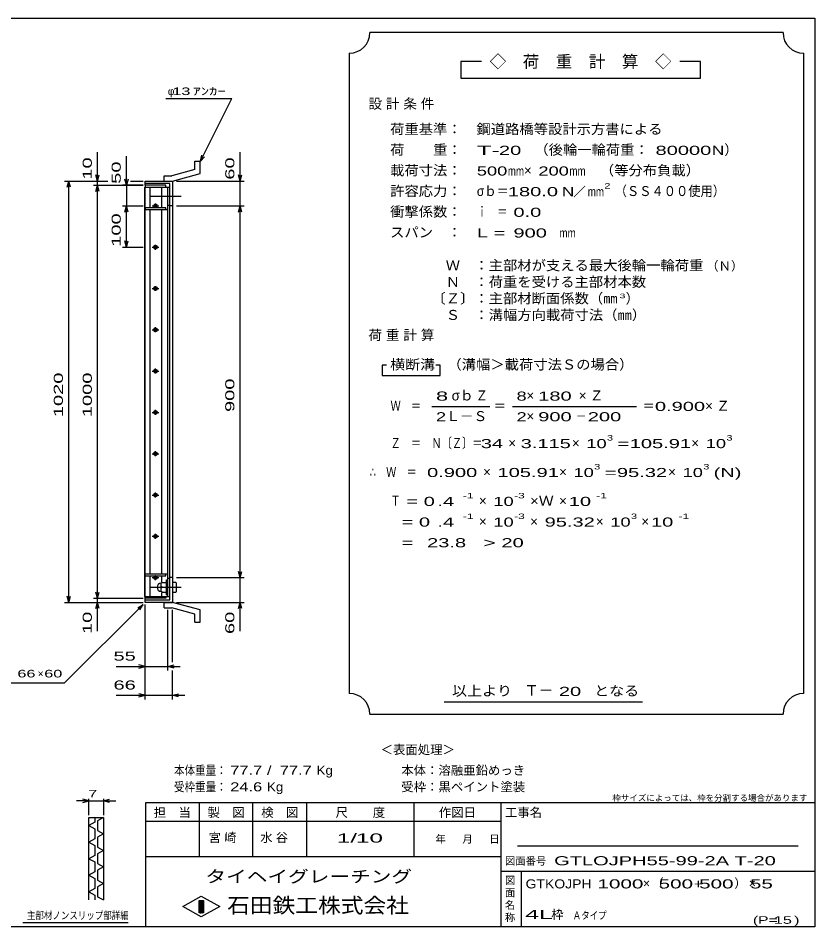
# Model space of a CAD drawing. Units: millimetres, scale not verified. Extents: x -1820 to 1731, y -1282 to 1054.
# Drawn here: x -197 to 1731, y -1146 to 1054 of the extents above; entities that cross this region are included whole.
import ezdxf
from ezdxf.enums import TextEntityAlignment as Align

# ---------------------------------------------------------------- set-up
doc = ezdxf.new("R2010")
doc.units = ezdxf.units.MM
doc.header["$LTSCALE"] = 10
doc.linetypes.add('CHAIN', pattern=[18.5, 12, -1.5, 3.5, -1.5])
for name, color, linetype, lineweight in [('0_2', 150, 'Continuous', 25), ('16', 3, 'Continuous', 25), ('19', 6, 'Continuous', 25), ('22', 4, 'Continuous', 25), ('32', 4, 'Continuous', 25)]:
    doc.layers.add(name, color=color, linetype=linetype, lineweight=lineweight)
doc.styles.add('ベクトル', font='')
doc.styles.get('ベクトル').set_extended_font_data('ベクトル')

msp = doc.modelspace()

# ---------------------------------------------------------------- linework, layer by layer
at = {"layer": '0_2'}
for p, q in [((-1729, 1053.5), (1731, 1053.5)), ((1731, 1053.5), (1731, -1146.5)), ((1731, -846.5), (111, -846.5)), ((111, -846.5), (111, -1146.5)), ((241, -846.5), (241, -976.5)), ((371, -976.5), (371, -846.5)), ((501, -846.5), (501, -976.5)), ((761, -976.5), (761, -846.5)), ((971, -846.5), (971, -1146.5)), ((971, -891.5), (111, -891.5)), ((1691, -951.5), (1011, -951.5)), ((111, -976.5), (971, -976.5)), ((971, -1011.5), (1731, -1011.5)), ((1021, -1146.5), (1021, -1011.5)), ((201, -1097.5), (246, -1072.5)), ((246, -1072.5), (291, -1097.5)), ((246, -1122.5), (201, -1097.5)), ((241, -1082.5), (251, -1082.5)), ((241, -1112.5), (241, -1082.5)), ((241, -1082.5), (243, -1082.5)), ((243, -1082.5), (243, -1112.5)), ((245, -1112.5), (245, -1082.5)), ((245, -1082.5), (247, -1082.5)), ((291, -1097.5), (246, -1122.5)), ((247, -1082.5), (247, -1112.5)), ((249, -1112.5), (249, -1082.5)), ((249, -1082.5), (251, -1082.5)), ((251, -1082.5), (251, -1112.5)), ((251, -1082.5), (251, -1112.5)), ((251, -1112.5), (241, -1112.5)), ((243, -1112.5), (245, -1112.5)), ((247, -1112.5), (249, -1112.5)), ((1731, -1146.5), (-1729, -1146.5))]:
    msp.add_line(p, q, dxfattribs=at)
at = {"layer": '16'}
for p, q in [((109.3, -346.5), (109.3, 644.5)), ((109.3, 644.5), (110, 644.5)), ((160, 649), (110, 649)), ((110, 649), (110, 644.5)), ((110, 644.5), (160, 644.5)), ((110, -346.5), (110, 644.5)), ((110, 644.5), (165, 644.5)), ((122.5, 594.5), (122.5, 644.5)), ((150.5, 594.5), (150.5, 644.5)), ((160, 644.5), (160, 649)), ((165, -346.5), (165, 644.5)), ((165, 644.5), (170, 644.5)), ((170, 600.5), (170, 644.5)), ((110, 594.5), (110, 590)), ((160, 594.5), (110, 594.5)), ((127, 599), (143, 599)), ((133, 602), (137, 602)), ((133, 596), (137, 596)), ((135, 594.5), (135, 605)), ((160, 590), (160, 594.5)), ((165, 600.5), (170, 600.5)), ((110, 590), (165, 590)), ((122.5, -292), (122.5, 590)), ((150.5, -292), (150.5, 590)), ((127, 499), (143, 499)), ((133, 502), (137, 502)), ((133, 496), (137, 496)), ((135, 493), (135, 505)), ((127, 399), (143, 399)), ((133, 402), (137, 402)), ((133, 396), (137, 396)), ((135, 393), (135, 405)), ((127, 299), (143, 299)), ((133, 302), (137, 302)), ((133, 296), (137, 296)), ((135, 293), (135, 305)), ((127, 199), (143, 199)), ((133, 202), (137, 202)), ((135, 193), (135, 205)), ((133, 196), (137, 196)), ((127, 99), (143, 99)), ((133, 102), (137, 102)), ((133, 96), (137, 96)), ((135, 93), (135, 105)), ((133, 2), (137, 2)), ((135, -7), (135, 5)), ((127, -1), (143, -1)), ((133, -4), (137, -4)), ((127, -101), (143, -101)), ((133, -98), (137, -98)), ((133, -104), (137, -104)), ((135, -107), (135, -95)), ((133, -198), (137, -198)), ((135, -207), (135, -195)), ((127, -201), (143, -201)), ((133, -204), (137, -204)), ((110, -296.5), (110, -292)), ((110, -292), (165, -292)), ((110, -296.5), (160, -296.5)), ((122.5, -346.5), (122.5, -296.5)), ((127, -301), (143, -301)), ((133, -298), (137, -298)), ((133, -304), (137, -304)), ((135, -307), (135, -296.5)), ((150.5, -311.5), (150.5, -296.5)), ((160, -296.5), (160, -292)), ((162, -343), (162, -306)), ((162, -306), (165, -306)), ((165, -302.5), (170, -302.5)), ((165, -343), (165, -306)), ((170, -346.5), (170, -302.5)), ((151, -312.5), (149, -314.5)), ((149, -334.5), (149, -314.5)), ((151, -324.5), (149, -322.5)), ((151, -324.5), (149, -326.5)), ((151, -312.5), (160, -312.5)), ((151, -324.5), (160, -324.5)), ((162, -314.5), (160, -312.5)), ((160, -324.5), (162, -322.5)), ((162, -326.5), (160, -324.5)), ((109.3, -346.5), (110, -346.5)), ((110, -346.5), (160, -346.5)), ((110, -351), (110, -346.5)), ((110, -346.5), (165, -346.5)), ((160, -351), (110, -351)), ((151, -336.5), (149, -334.5)), ((150.5, -346.5), (150.5, -337.5)), ((151, -336.5), (160, -336.5)), ((160, -336.5), (162, -334.5)), ((160, -346.5), (160, -351)), ((162, -343), (165, -343)), ((165, -346.5), (170, -346.5))]:
    msp.add_line(p, q, dxfattribs=at)
at = {"layer": '16', "linetype": 'CHAIN'}
for p, q in [((122, 622.5), (197, 622.5)), ((122, -324.5), (197, -324.5))]:
    msp.add_line(p, q, dxfattribs=at)
at = {"layer": '16'}
for centre, radius, start, end in [((133, 599), 3, 90, 270), ((135, 599), 4, 46.6, 133.4), ((135, 599), 4, 226.6, 313.4), ((137, 599), 3, 270, 90), ((133, 499), 3, 90, 270), ((135, 499), 4, 46.6, 133.4), ((135, 499), 4, 226.6, 313.4), ((137, 499), 3, 270, 90), ((133, 399), 3, 90, 270), ((135, 399), 4, 46.6, 133.4), ((135, 399), 4, 226.6, 313.4), ((137, 399), 3, 270, 90), ((133, 299), 3, 90, 270), ((135, 299), 4, 46.6, 133.4), ((135, 299), 4, 226.6, 313.4), ((137, 299), 3, 270, 90), ((133, 199), 3, 90, 270), ((135, 199), 4, 46.6, 133.4), ((137, 199), 3, 270, 90), ((135, 199), 4, 226.6, 313.4), ((133, 99), 3, 90, 270), ((135, 99), 4, 46.6, 133.4), ((135, 99), 4, 226.6, 313.4), ((137, 99), 3, 270, 90), ((133, -1), 3, 90, 270), ((135, -1), 4, 46.6, 133.4), ((137, -1), 3, 270, 90), ((135, -1), 4, 226.6, 313.4), ((133, -101), 3, 90, 270), ((135, -101), 4, 46.6, 133.4), ((135, -101), 4, 226.6, 313.4), ((137, -101), 3, 270, 90), ((133, -201), 3, 90, 270), ((135, -201), 4, 46.6, 133.4), ((137, -201), 3, 270, 90), ((135, -201), 4, 226.6, 313.4), ((133, -301), 3, 90, 270), ((135, -301), 4, 46.6, 133.4), ((135, -301), 4, 226.6, 313.4), ((137, -301), 3, 270, 90), ((149, -324.5), 10, 90, 270)]:
    msp.add_arc(centre, radius, start, end, dxfattribs=at)
at = {"layer": '19'}
for p, q in [((230.6, 707.1), (243.6, 707.1)), ((230.6, 687.1), (230.6, 707.1)), ((243.6, 677.1), (243.6, 707.1)), ((230.6, 687.1), (174.3, 672)), ((156, 672), (174.3, 672)), ((156, 659), (156, 672)), ((176, 659), (243.6, 677.1)), ((110, 649), (110, 659)), ((110, 659), (176, 659)), ((170, 653), (110, 653)), ((156, 659), (176, 659)), ((170, -355), (170, 653)), ((176, 659), (176, -361)), ((176, 599), (170, 599)), ((176, -301), (170, -301)), ((184, -312.5), (176, -312.5)), ((176, -312.5), (176, -336.5)), ((176, -324.5), (184, -324.5)), ((186, -314.5), (184, -312.5)), ((186, -322.5), (184, -324.5)), ((184, -324.5), (186, -326.5)), ((186, -334.5), (186, -314.5)), ((110, -361), (110, -351)), ((176, -336.5), (184, -336.5)), ((184, -336.5), (186, -334.5)), ((110, -355), (170, -355)), ((176, -361), (110, -361)), ((156, -361), (176, -361)), ((156, -374), (156, -361)), ((243.6, -379.1), (176, -361)), ((156, -374), (174.3, -374)), ((230.6, -389.1), (174.3, -374)), ((230.6, -409.1), (230.6, -389.1)), ((243.6, -409.1), (243.6, -379.1)), ((230.6, -409.1), (243.6, -409.1))]:
    msp.add_line(p, q, dxfattribs=at)
at = {"layer": '22'}
for p, q in [((1654, 1018.5), (654, 1018.5)), ((604, 968.5), (604, -581.5)), ((1704, -581.5), (1704, 968.5)), ((924, 948.5), (874, 948.5)), ((874, 948.5), (874, 908.5)), ((1454, 948.5), (1404, 948.5)), ((1454, 908.5), (1454, 948.5)), ((874, 908.5), (1454, 908.5)), ((160, 859), (320, 859)), ((244, 707), (320, 859)), ((-5, 659), (-5, 729)), ((340, 659), (340, 729)), ((65, 649), (65, 719)), ((244, 707), (247, 721.6)), ((244, 707), (254, 718)), ((-5, 659), (-9, 674)), ((-5, 659), (-1, 674)), ((65, 649), (61, 664)), ((69, 664), (65, 649)), ((340, 659), (336, 674)), ((340, 659), (344, 674)), ((-85, 659), (20, 659)), ((-79, 644), (-75, 659)), ((-71, 644), (-75, 659)), ((-75, -361), (-75, 659)), ((-15, 659), (20, 659)), ((-15, 649), (105, 649)), ((-9, 634), (-5, 649)), ((-5, 649), (-5, 659)), ((-1, 634), (-5, 649)), ((-5, -351), (-5, 649)), ((105, 649), (55, 649)), ((65, 649), (65, 599)), ((75, 659), (105, 659)), ((75, 659), (105, 659)), ((186, 659), (350, 659)), ((340, 599), (340, 659)), ((55, 599), (105, 599)), ((61, 584), (65, 599)), ((69, 584), (65, 599)), ((65, 499), (65, 599)), ((186, 599), (350, 599)), ((336, 584), (340, 599)), ((344, 584), (340, 599)), ((340, -301), (340, 599)), ((65, 499), (61, 514)), ((65, 499), (69, 514)), ((55, 499), (105, 499)), ((694, 213.5), (684, 213.5)), ((684, 213.5), (684, 188.5)), ((824, 213.5), (814, 213.5)), ((824, 188.5), (824, 213.5)), ((684, 188.5), (824, 188.5)), ((804, 113.5), (944, 113.5)), ((999, 113.5), (1299, 113.5)), ((340, -301), (336, -286)), ((340, -301), (344, -286)), ((186, -301), (350, -301)), ((340, -361), (340, -301)), ((-75, -361), (-79, -346)), ((-75, -361), (-71, -346)), ((-15, -351), (105, -351)), ((-5, -351), (-9, -336)), ((-5, -351), (-1, -336)), ((-5, -361), (-5, -351)), ((-85, -361), (105, -361)), ((-85, -556), (105, -366)), ((-15, -361), (105, -361)), ((-9, -376), (-5, -361)), ((-1, -376), (-5, -361)), ((-5, -431), (-5, -361)), ((92, -374), (105, -366)), ((97, -379), (105, -366)), ((110, -526), (110, -366)), ((110, -596), (110, -366)), ((186, -361), (350, -361)), ((336, -376), (340, -361)), ((344, -376), (340, -361)), ((340, -431), (340, -361)), ((165, -526), (165, -379)), ((176, -506), (176, -379)), ((40, -516), (110, -516)), ((110, -516), (95, -512)), ((95, -520), (110, -516)), ((110, -516), (165, -516)), ((165, -516), (180, -512)), ((180, -520), (165, -516)), ((165, -516), (195, -516)), ((176, -596), (176, -526)), ((-285, -556), (-85, -556)), ((40, -586), (110, -586)), ((110, -586), (95, -582)), ((95, -590), (110, -586)), ((110, -586), (176, -586)), ((176, -586), (191, -582)), ((191, -590), (176, -586)), ((176, -586), (206, -586)), ((834, -601.5), (1314, -601.5)), ((654, -631.5), (1654, -631.5))]:
    msp.add_line(p, q, dxfattribs=at)
for centre, start, end in [((604, 1018.5), 270, 0), ((1704, 1018.5), 180, 270), ((604, -631.5), 0, 90), ((1704, -631.5), 90, 180)]:
    msp.add_arc(centre, 50, start, end, dxfattribs=at)
at = {"layer": '32'}
for p, q in [((-26, -841.5), (-56, -841.5)), ((-26, -841.5), (-41, -837.5)), ((-41, -845.5), (-26, -841.5)), ((-26, -876.5), (-26, -836.5)), ((-26, -841.5), (9, -841.5)), ((9, -836.5), (9, -876.5)), ((9, -841.5), (24, -837.5)), ((24, -845.5), (9, -841.5)), ((9, -841.5), (39, -841.5)), ((-26, -881.5), (9, -881.5)), ((-26, -1081.5), (-26, -881.5)), ((-12, -893.5), (-26, -901.5)), ((-26, -901.5), (-12, -909.5)), ((-12, -881.5), (-12, -893.5)), ((9, -881.5), (-5, -889.5)), ((-5, -889.5), (-5, -913.5)), ((9, -881.5), (9, -1081.5)), ((-12, -909.5), (-12, -933.5)), ((-5, -913.5), (9, -921.5)), ((9, -921.5), (-5, -929.5)), ((-12, -933.5), (-26, -941.5)), ((-26, -941.5), (-12, -949.5)), ((-5, -929.5), (-5, -953.5)), ((-12, -949.5), (-12, -973.5)), ((-5, -953.5), (9, -961.5)), ((9, -961.5), (-5, -969.5)), ((-12, -973.5), (-26, -981.5)), ((-26, -981.5), (-12, -989.5)), ((-12, -989.5), (-12, -1013.5)), ((-5, -969.5), (-5, -993.5)), ((-5, -993.5), (9, -1001.5)), ((9, -1001.5), (-5, -1009.5)), ((-5, -1009.5), (-5, -1033.5)), ((-12, -1013.5), (-26, -1021.5)), ((-26, -1021.5), (-12, -1029.5)), ((-12, -1029.5), (-12, -1053.5)), ((-5, -1033.5), (9, -1041.5)), ((-12, -1053.5), (-26, -1061.5)), ((9, -1041.5), (-5, -1049.5)), ((-5, -1049.5), (-5, -1073.5)), ((-26, -1061.5), (-12, -1069.5)), ((-12, -1069.5), (-12, -1081.5)), ((-5, -1073.5), (9, -1081.5)), ((69, -1136.5), (-186, -1136.5))]:
    msp.add_line(p, q, dxfattribs=at)

# ---------------------------------------------------------------- texts
at = {"layer": '0_2', "style": 'ベクトル'}
for s, height, p in [('枠サイズによっては、枠を分割する場合があります', 14.66, (1241, -834.5)), ('担\u3000当', 21.99, (131, -869.5)), ('製\u3000図', 21.99, (261, -869.5)), ('検\u3000図', 21.99, (391, -869.5)), ('尺\u3000\u3000度', 21.99, (571, -869.5)), ('作図日', 21.99, (821, -869.5)), ('工事名', 21.99, (981, -869.5)), ('年', 18.3, (813, -934)), ('月', 18.3, (878, -934)), ('日', 18.3, (943, -934)), ('図面番号', 18.33, (981, -987)), ('図', 18.3, (981, -1034)), ('面', 18.3, (981, -1064)), ('名', 18.3, (981, -1094)), ('称', 18.3, (981, -1124))]:
    msp.add_text(s, height=height, dxfattribs=at).set_placement(p, align=Align.MIDDLE_LEFT)
at = {"layer": '0_2', "color": 222, "style": 'ベクトル'}
for s, height, width, p in [('タイヘイグレーチング', 29.33, 1.25, (256, -1024.5)), ('石田鉄工株式会社', 36.66, 1.1, (308.5, -1094.5))]:
    msp.add_text(s, height=height, dxfattribs=dict(at, width=width)).set_placement(p, align=Align.MIDDLE_LEFT)
at = {"layer": '22', "color": 2, "style": 'ベクトル'}
for s, height, p in [('◇\u3000荷\u3000重\u3000計\u3000算\u3000◇', 29.33, (944, 948.5)), ('φ', 18.3, (165, 876.5)), ('）', 24.2, (1512, 735)), ('×', 24.2, (1027, 685)), ('／', 22, (1146.5, 633.5)), ('（Ｎ）', 21.99, (1468, 453.5)), ('）', 24.2, (1273, 375)), ('σｂ', 24.19, (852, 140)), ('×', 24.2, (1033, 140)), ('Ｌ－Ｓ', 24.19, (839, 90)), ('×', 24.2, (1033, 90)), ('×', 24.2, (989, 25)), ('×', 24.2, (1143, 25)), ('×', 24.2, (1432, 25)), ('×', 24.2, (928, -45)), ('×', 24.2, (1112, -45)), ('×', 24.2, (1376, -45)), ('×', 24.2, (918, -115)), ('×', 24.2, (1112, -115)), ('×', 24.2, (918, -165)), ('×', 24.2, (1042, -165)), ('×', 24.2, (1201, -165)), ('×', 24.2, (1311, -165)), ('×', 18.3, (-150, -533.5)), ('Ｔ－', 25.66, (1028, -574)), ('＜表面処理＞', 21.99, (680, -717.5)), ('本体：', 21.99, (730, -767.5)), ('溶融亜鉛めっき', 21.99, (820, -767.5)), ('受枠：', 21.99, (730, -807.5)), ('黒ペイント塗装', 21.99, (820, -807.5)), ('枠', 22, (1093, -1116.5))]:
    msp.add_text(s, height=height, dxfattribs=at).set_placement(p, align=Align.MIDDLE_LEFT)
for s, height, width, p in [(' 13 ', 18.33, 1.6, (165, 876.5)), ('ｱﾝｶｰ', 18.33, 1.6, (225, 876.5)), ('荷重基準：\u3000', 24.19, 1.05, (703, 785)), ('鋼道路橋等設計示方書による', 24.19, 1.05, (912, 785)), ('荷\u3000\u3000重：\u3000', 24.19, 1.05, (703, 735)), ('（後輪一輪荷重：', 24.19, 1.05, (1052, 735)), ('T-', 21.99, 2, (913, 733.5)), (' 20 ', 21.99, 1.65, (953, 733.5)), (' 80000', 21.99, 1.65, (1332, 733.5)), ('N', 22, 1.4, (1482, 733.5)), ('載荷寸法：\u3000', 24.19, 1.05, (703, 685)), ('500', 21.99, 1.5, (913, 683.5)), ('mm', 21.99, 0.8, (988, 683.5)), ('200', 21.99, 1.5, (1062, 683.5)), ('mm', 21.99, 0.8, (1137, 683.5)), ('\u3000（等分布負載）', 24.19, 1.05, (1176, 685)), ('許容応力：\u3000', 24.19, 1.05, (703, 635)), ('σｂ＝', 24.19, 0.9, (913, 635)), ('180.0', 21.99, 1.65, (988, 633.5)), ('N', 22, 1.4, (1119, 633.5)), ('mm', 21.99, 0.8, (1181.5, 633.5)), ('2', 13.2, 1.5, (1221.5, 647.5)), ('（ＳＳ４００使用）', 24.19, 0.9, (1246.5, 635)), ('衝撃係数：\u3000', 24.19, 1.05, (703, 585)), ('ｉ\u3000＝', 24.19, 0.75, (913, 585)), (' 0.0', 21.99, 1.65, (988, 583.5)), ('スパン\u3000：\u3000', 24.19, 1.05, (703, 535)), ('L =', 21.99, 1.65, (913, 533.5)), (' 900 ', 21.99, 1.65, (988, 533.5)), ('mm', 21.99, 0.8, (1113, 533.5)), ('\u3000Ｗ\u3000：主部材が支える最大後輪一輪荷重', 24.19, 1.05, (803, 455)), ('\u3000Ｎ\u3000：荷重を受ける主部材本数', 24.19, 1.05, (803, 415)), ('〔Ｚ〕：主部材断面係数（㎜', 24.19, 1.05, (803, 375)), ('3', 11, 1.8, (1258, 381)), ('\u3000Ｓ\u3000：溝幅方向載荷寸法（㎜）', 24.19, 1.05, (803, 335)), ('横断溝', 24.19, 1.1, (703, 215)), ('\u3000（溝幅＞載荷寸法Ｓの場合）', 24.19, 1.05, (807, 215)), ('8', 22, 1.8, (814, 138.5)), ('Ｚ', 24.2, 0.9, (910, 140)), ('8', 22, 1.5, (1009, 138.5)), (' 180 ', 21.99, 1.65, (1048, 138.5)), ('Ｗ\u3000＝', 24.19, 0.75, (704, 115)), ('＝', 24.2, 0.9, (954, 115)), ('＝', 24.2, 0.9, (1314, 115)), ('0.900', 21.99, 1.65, (1344, 113.5)), ('2', 22, 1.5, (814, 88.5)), ('2', 22, 1.5, (1009, 88.5)), (' 900 ', 21.99, 1.65, (1048, 88.5)), ('－', 24.2, 0.75, (1153, 90)), (' 200 ', 21.99, 1.65, (1168, 88.5)), ('3', 13.2, 1.5, (1228, 37.5)), ('3', 13.2, 1.5, (1517, 37.5)), ('Ｚ\u3000＝\u3000Ｎ〔Ｚ〕＝', 24.19, 0.75, (704, 25)), (' 34 ', 21.99, 1.65, (909, 23.5)), ('3.115', 21.99, 1.65, (1019, 23.5)), ('10', 21.99, 1.5, (1178, 23.5)), ('=', 22, 1.7, (1253, 23.5)), ('105.91', 21.99, 1.65, (1283, 23.5)), ('10', 21.99, 1.5, (1467, 23.5)), ('∴\u3000Ｗ\u3000＝', 24.19, 0.75, (654, -45)), (' 0.900', 21.99, 1.65, (779, -46.5)), ('105.91', 21.99, 1.65, (963, -46.5)), ('10', 21.99, 1.5, (1147, -46.5)), ('3', 13.2, 1.5, (1197, -32.5)), ('=', 22, 1.7, (1222, -46.5)), ('95.32', 21.99, 1.65, (1252, -46.5)), ('10', 21.99, 1.5, (1411, -46.5)), ('3', 13.2, 1.5, (1461, -32.5)), ('(N)', 21.99, 1.65, (1486, -46.5)), ('Ｔ', 24.2, 0.75, (704, -115)), (' = 0', 21.99, 1.65, (729, -116.5)), (' .4 ', 21.99, 1.65, (804, -116.5)), ('-1', 13.2, 1.65, (879, -102.5)), ('10', 21.99, 1.5, (953, -116.5)), ('-3', 13.2, 1.65, (1003, -102.5)), ('×Ｗ', 24.19, 1.1, (1042, -115)), (' 10 ', 21.99, 1.65, (1122, -116.5)), ('-1', 13.2, 1.65, (1202, -102.5)), ('-1', 13.2, 1.65, (879, -152.5)), ('-3', 13.2, 1.65, (1003, -152.5)), ('3', 13.2, 1.5, (1286, -152.5)), ('-1', 13.2, 1.65, (1401, -152.5)), ('  = 0', 21.99, 1.65, (704, -166.5)), (' .4 ', 21.99, 1.65, (804, -166.5)), ('10', 21.99, 1.5, (953, -166.5)), ('95.32', 21.99, 1.65, (1077, -166.5)), ('10', 21.99, 1.5, (1236, -166.5)), (' 10 ', 21.99, 1.65, (1321, -166.5)), ('  =', 21.99, 1.65, (704, -216.5)), (' 23.8', 21.99, 1.65, (779, -216.5)), ('>', 22, 1.7, (929, -216.5)), (' 20 ', 21.99, 1.65, (959, -216.5)), (' 55 ', 21.99, 1.65, (20, -491)), (' 66 ', 18.33, 1.6, (-210, -533.5)), (' 60 ', 18.33, 1.6, (-145, -533.5)), (' 66 ', 21.99, 1.65, (20, -561)), ('以上より\u3000', 24.19, 1.1, (853, -575)), (' 20 ', 21.99, 1.65, (1098, -576.5)), ('となる', 24.19, 1.1, (1197, -575)), ('本体重量：', 21.99, 0.85, (180, -767.5)), (' 77.7', 21.99, 1.35, (305, -767.5)), ('/', 22, 1.35, (405, -767.5)), (' 77.7', 21.99, 1.35, (425, -767.5)), ('Kg', 21.99, 1.1, (525, -767.5)), ('受枠重量：', 21.99, 0.85, (180, -807.5)), (' 24.6', 21.99, 1.35, (305, -807.5)), ('Kg', 21.99, 1.1, (405, -807.5)), ('1/', 21.99, 2, (574, -931.5)), (' 10 ', 21.99, 2, (604, -931.5)), ('GTLOJPH55-99-2A T-20               ', 21.99, 1.65, (1100, -986.5)), ('GTKOJPH', 21.99, 1.15, (1031, -1042.5)), (' 1000 ', 21.99, 1.7, (1191, -1042.5)), (' 500 ', 21.99, 1.7, (1339, -1042.5)), (' 500 ', 21.99, 1.7, (1437, -1042.5)), (' 55 ', 21.99, 1.7, (1560, -1042.5)), ('+', 22, 1.3, (1438, -1042.5)), ('4L', 21.99, 2.05, (1030, -1116.5)), ('Ａタイプ', 18.33, 0.8, (1145, -1119)), ('(P=', 18.33, 1.55, (1581, -1130)), (' 15 ', 18.33, 1.6, (1621, -1130)), (')', 18.3, 1.6, (1681, -1130))]:
    msp.add_text(s, height=height, dxfattribs=dict(at, width=width)).set_placement(p, align=Align.MIDDLE_LEFT)
at = {"layer": '22', "color": 2, "style": 'ベクトル', "width": 1.65}
for s, p in [(' 10 ', (-30, 649)), (' 50 ', (40, 639)), (' 60 ', (315, 649)), (' 100 ', (40, 486.5)), (' 1020 ', (-100, 74)), (' 1000 ', (-30, 74)), (' 900 ', (315, 86.5)), (' 10 ', (-30, -451)), (' 60 ', (315, -451))]:
    msp.add_text(s, height=21.99, rotation=90, dxfattribs=at).set_placement(p, align=Align.MIDDLE_LEFT)
at = {"layer": '22', "color": 2, "attachment_point": 4, "style": 'ベクトル'}
for s, insert, char_height in [('\\T1.28;設計条件', (650.5, 845), 24.19), ('\\T1.28;荷重計算', (650.5, 285), 24.19), ('\\T1.42;×Ｚ', (1159.5, 140), 24.19), ('\\T1.42;×Ｚ', (1465.5, 115), 24.19), ('\\T1.25;宮崎\u3000', (263.5, -931.5), 21.99), ('\\T1.25;水谷\u3000', (388.5, -931.5), 21.99), ('\\T1.17;×（', (1315, -1042.5), 21.99), ('\\T1.17;）×', (1536, -1042.5), 21.99)]:
    msp.add_mtext(s, dxfattribs=dict(at, insert=insert, char_height=char_height))
at = {"layer": '32', "color": 2, "style": 'ベクトル'}
for s, width, p in [(' 7 ', 1.6, (-38.5, -824)), ('主部材ノンスリップ部詳細', 0.8, (-176, -1119))]:
    msp.add_text(s, height=18.33, dxfattribs=dict(at, width=width)).set_placement(p, align=Align.MIDDLE_LEFT)

doc.saveas('drawing.dxf')
